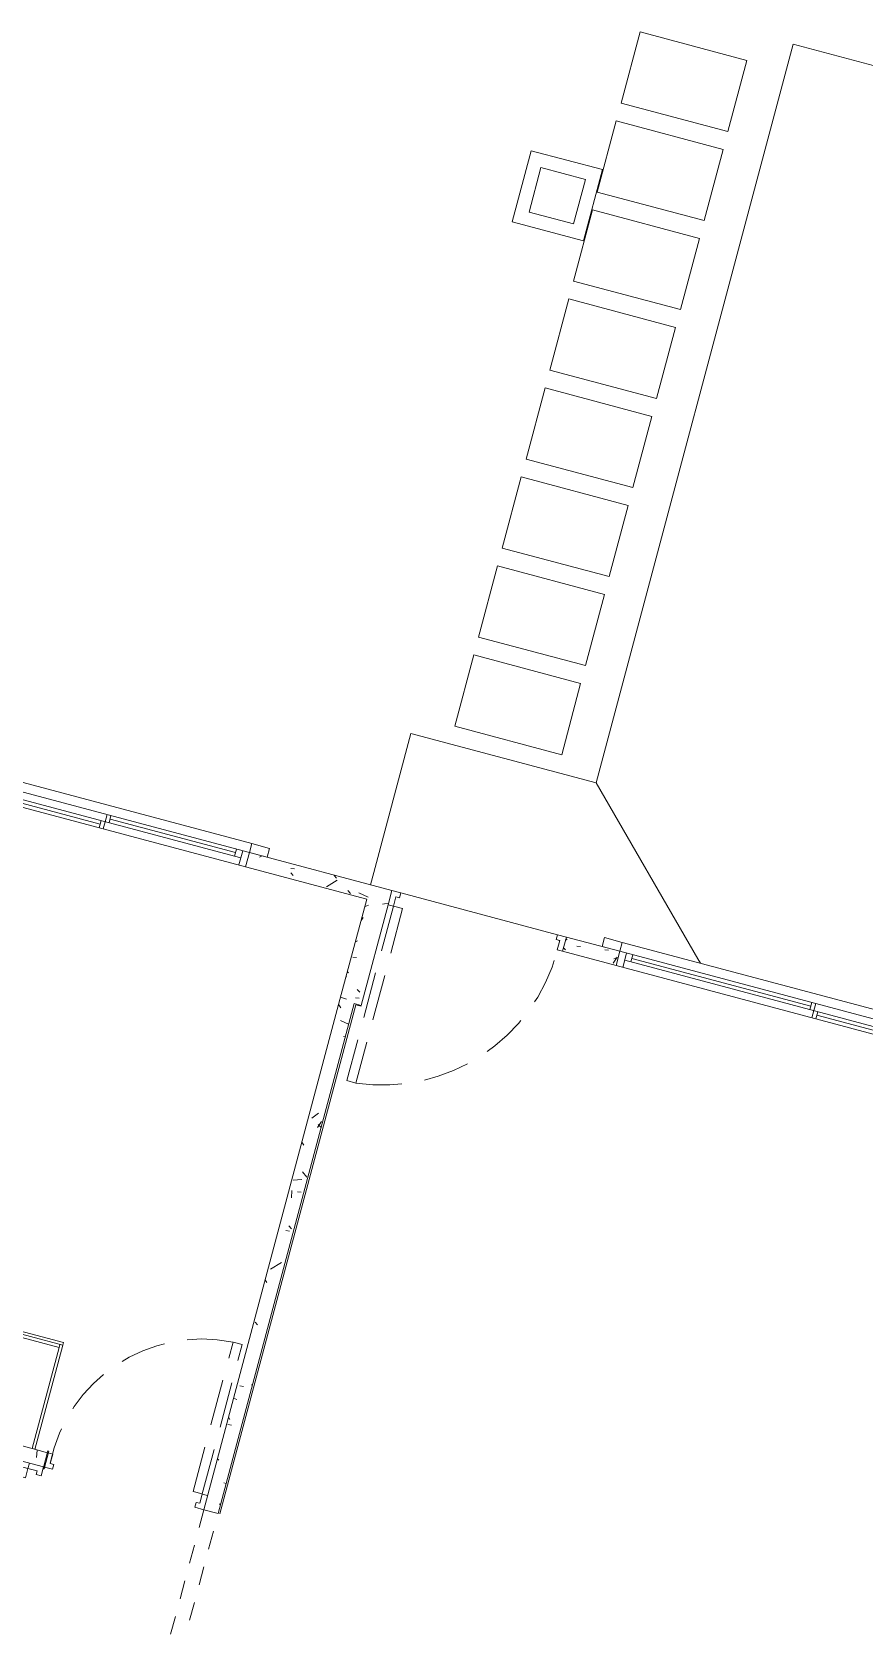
# Model space of a CAD drawing. Header units: metres. Extents: x 689715 to 690980, y 1005284 to 1006835.
# Drawn here: x 690831.39 to 690835.91, y 1005623.93 to 1005632.6 of the extents above; entities that cross this region are included whole.
import ezdxf

# ---------------------------------------------------------------- set-up
doc = ezdxf.new("R2010")
doc.units = ezdxf.units.M
for name, pattern in [('HIDDEN', [0.375, 0.25, -0.125]), ('Overhead', [0.00396875, 0.00238125, -0.0015875]), ('PHANTOM', [2.5, 1.25, -0.25, 0.25, -0.25, 0.25, -0.25])]:
    doc.linetypes.add(name, pattern=pattern)
doc.layers.add('0_HUELLAS CASAS CASTILLA', color=1, linetype='Continuous')
doc.layers.add('0_NUMERO DE LOTE FASE V', color=3, linetype='Continuous')
for name, color, linetype, lineweight in [('Líneas ocultas', 7, 'HIDDEN', 13), ('Medium Lines', 10, 'Continuous', 18), ('Modelos genéricos', 7, 'Continuous', 13), ('Muebles de obra', 8, 'Continuous', 13), ('Muros', 7, 'Continuous', 13), ('Overhead', 7, 'Overhead', 13), ('Patrón de corte', 7, 'Continuous', 13), ('Plan Swing', 7, 'HIDDEN', 13), ('Puertas', 7, 'Continuous', 13), ('Suelos', 7, 'Continuous', 9), ('Ventanas', 7, 'Continuous', 13)]:
    doc.layers.add(name, color=color, linetype=linetype, lineweight=lineweight)
pattern_1 = [(49.99999999999996, (0, -2.328306436538696e-10), (0.4377584771638401, -0.03836033982117172), [0.04599999999999997, -0.5029999999999996]), (354.9999999999999, (0, -2.328306436538696e-10), (-0.0843952140696779, 0.4580987315439033), [0.037, -0.402]), (100.451, (0.03600000008009374, -0.003000000258907676), (0.3526758939897786, 0.4199401312074266), [0.03899999999999999, -0.427]), (46.18399999999996, (0, 0.121999999973923), (0.6506308650644553, -0.1004214988211121), [0.06899999999999998, -0.7539999999999997]), (96.63599999999995, (0.05400000012014061, 0.113999999826774), (0.570191611846052, 0.5938707988951815), [0.058, -0.6409999999999998]), (351.1839999999999, (0, 0.121999999973923), (0.5697220635397624, 0.5936975411065765), [0.05499999999999999, -0.6039999999999999]), (21, (0.06099999987054616, 0.09100000001490116), (0.3642747293136029, -0.245780230253577), [0.04599999999999997, -0.5029999999999996]), (326, (0.06099999987054616, 0.09100000001490116), (0.1482769546615402, 0.4415777901075864), [0.03699999999999999, -0.4019999999999999]), (71.451, (0.09099999989848584, 0.07100000022910535), (0.512048302653334, 0.1963072483374968), [0.03900000000000001, -0.4270000000000002]), (37.49999999999998, (0, -2.328306436538696e-10), (0.007375797972208928, 0.2022933454275577), [0.02, -0.3769999999999999, 0.02, -0.3879999999999999, -0.4039999999999999]), (37.49999999999998, (0, -2.328306436538696e-10), (0.007375797972208928, 0.2022933454275577), [-0.8059999999999998, 0.02, -0.384]), (7.49999999999994, (0, -2.328306436538696e-10), (0.1600503399492728, 0.2399435114399267), [0.02, -0.2129999999999999, 0.02, -0.3679999999999999, -0.154]), (7.49999999999994, (0, -2.328306436538696e-10), (0.1600503399492728, 0.2399435114399267), [-0.6209999999999999, 0.02, -0.134]), (327.5, (-0.136000000173226, -2.328306436538696e-10), (0.325416223879766, -0.01404568388630395), [0.02, -0.132, 0.02, -0.455, -0.6309999999999999]), (327.5, (-0.136000000173226, -2.328306436538696e-10), (0.325416223879766, -0.01404568388630395), [-0.6279999999999999, 0.02, -0.6109999999999999]), (317.4999999999999, (-0.1970000000437722, -2.328306436538696e-10), (0.3554815006055005, 0.06081860510782444), [0.01999999999999999, -0.1779999999999999, 0.01999999999999999, -0.2959999999999999, -0.4479999999999997]), (317.4999999999999, (-0.1970000000437722, -2.328306436538696e-10), (0.3554815006055005, 0.06081860510782444), [-0.5139999999999997, 0.01999999999999999, -0.4279999999999998])]

# ---------------------------------------------------------------- blocks, each defined once
blk = doc.blocks.new('M_Opening-Door - 1_20 x 2_21 m-892349-PLANO CLAVE _8 CASAS EN HILERA_ - Dependent 1')
at = {"layer": 'Medium Lines', "color": 53}
for p, q in [((-0.6081886567164145, 0.04000000000000224), (-0.6081886567164145, -0.03999999999999618)), ((0.591811343283585, -0.03999999999999618), (0.591811343283585, 0.04000000000000224))]:
    blk.add_line(p, q, dxfattribs=at)
at = {"layer": 'Overhead', "color": 253}
for p, q in [((0.591811343283585, 0.04000000000000224), (-0.6081886567164145, 0.04000000000000224)), ((-0.6081886567164145, -0.03999999999999618), (0.591811343283585, -0.03999999999999618))]:
    blk.add_line(p, q, dxfattribs=at)
blk = doc.blocks.new('Window-Sliding - VENTANA DE 2_20 X 1_20-1540986-PLANO CLAVE _8 CASAS EN HILERA_ - Dependent 1')
at = {"layer": 'Ventanas', "color": 253}
for p, q in [((1.100365830454672, 0.04), (-1.099634169545327, 0.04)), ((-1.099634169545327, 0.04), (-1.099634169545327, -0.03999999999902364)), ((-1.099634169545327, 0.04000000000097637), (1.100365830454672, 0.04000000000097637)), ((-1.061534169779908, -0.03999999999902364), (-1.061534169779908, 0.04000000000097637)), ((-1.061534169779908, 0.04000000000097637), (-1.061534169779908, -0.03999999999902365)), ((1.062265830467165, 9.714248738745823e-13), (-1.061534169779908, 9.714248738745823e-13)), ((-1.026609169545286, 0.04000000000097637), (-1.026609169545286, 9.714248738745823e-13)), ((-0.02185916954532734, 0.02000000000096879), (-1.026609169545286, 0.02000000000096879)), ((-0.02185916954532734, 0.04000000000097637), (-0.02185916954532734, 9.714248738745823e-13)), ((0.000365830454672653, 9.714248738745823e-13), (0.000365830454672653, 0.04000000000097637)), ((0.000365830454672653, 9.714248738745823e-13), (0.000365830454672653, -0.03999999999902364)), ((0.02259083045467268, -0.03999999999902364), (0.02259083045467268, 9.714248738745823e-13)), ((1.027340830454717, -0.03999999999902364), (1.027340830454717, 9.714248738745823e-13)), ((1.062265830467165, 0.04000000000097637), (1.062265830467165, -0.03999999999902365)), ((1.100365830454672, -0.03999999999902364), (1.100365830454672, 0.04)), ((-1.099634169545327, -0.03999999999902364), (1.100365830454672, -0.03999999999902364)), ((-1.099634169545327, -0.03999999999902364), (1.100365830454672, -0.03999999999902364)), ((-1.09963416929923, -0.03999999999902364), (1.100365830455644, -0.03999999999902364)), ((0.02259083045467268, -0.0199999999990375), (1.027340830454716, -0.0199999999990375))]:
    blk.add_line(p, q, dxfattribs=at)
blk = doc.blocks.new('Window-Sliding - VENTANA DE 1_60 X 1_20-1540950-PLANO CLAVE _8 CASAS EN HILERA_ - Dependent 1')
at = {"layer": 'Ventanas', "color": 253}
for p, q in [((-0.799634169545327, -0.04), (-0.799634169545327, 0.03999999999902364)), ((-0.799634169545327, 0.03999999999902364), (0.8003658304546724, 0.03999999999902364)), ((-0.7996341695453272, 0.03999999999902364), (0.8003658304546725, 0.03999999999902364)), ((-0.7996341692992297, 0.03999999999902364), (0.800365830455645, 0.03999999999902364)), ((-0.7615341697799087, 0.03999999999902364), (-0.7615341697799087, -0.04000000000097637)), ((-0.7615341697799087, -0.04000000000097637), (-0.7615341697799087, 0.03999999999902365)), ((0.000365830454672653, -9.714248738745823e-13), (0.000365830454672653, 0.03999999999902364)), ((0.02259083045467268, 0.03999999999902364), (0.02259083045467268, -9.714248738745823e-13)), ((0.02259083045467268, 0.0199999999990375), (0.7273408304547152, 0.0199999999990375)), ((0.7273408304547152, 0.03999999999902364), (0.7273408304547152, -9.714248738745823e-13)), ((0.7622658304671647, -0.04000000000097637), (0.7622658304671647, 0.03999999999902365)), ((0.8003658304546724, 0.03999999999902364), (0.8003658304546724, -0.04)), ((0.8003658304546724, -0.04), (-0.799634169545327, -0.04)), ((-0.7996341695453272, -0.04000000000097637), (0.8003658304546725, -0.04000000000097637)), ((0.7622658304671647, -9.714248738745823e-13), (-0.761534169779909, -9.714248738745823e-13)), ((-0.7266091695452884, -0.04000000000097637), (-0.7266091695452884, -9.714248738745823e-13)), ((-0.02185916954532734, -0.02000000000096879), (-0.7266091695452884, -0.02000000000096879)), ((-0.02185916954532734, -0.04000000000097637), (-0.02185916954532734, -9.714248738745823e-13)), ((0.000365830454672653, -9.714248738745823e-13), (0.000365830454672653, -0.04000000000097637))]:
    blk.add_line(p, q, dxfattribs=at)
blk = doc.blocks.new('M_MOLDURA SENCILLA PARA VENTANAS - 2_20x1_20-1429797-PLANO CLAVE _8 CASAS EN HILERA_ - Dependent 1')
at = {"layer": 'Modelos genéricos', "color": 9, "lineweight": 9}
for p, q in [((-0.975000000000008, 0.08999999999999686), (-1.075000000000009, 0.08999999999999686)), ((-1.075000000000009, 0.08999999999999686), (-1.075000000000009, 0.04000000000000823)), ((-0.975000000000008, 0.04000000000000823), (-0.975000000000008, 0.08999999999999686)), ((1.324999999999992, 0.08999999999999686), (1.224999999999992, 0.08999999999999686)), ((1.224999999999992, 0.08999999999999686), (1.224999999999992, 0.04000000000000823)), ((1.324999999999992, 0.04000000000000823), (1.324999999999992, 0.08999999999999686)), ((-1.075000000000009, 0.04000000000000823), (-0.975000000000008, 0.04000000000000823)), ((1.224999999999992, 0.04000000000000823), (1.324999999999992, 0.04000000000000823))]:
    blk.add_line(p, q, dxfattribs=at)
at = {"layer": 'Modelos genéricos', "color": 253}
blk.add_line((-0.9750000000000082, 0.09000000000000001), (1.224999999999992, 0.09000000000000001), dxfattribs=at)
blk = doc.blocks.new('M_MOLDURA SENCILLA PARA VENTANAS - 1_20x1_60-V5-PLANO CLAVE _8 CASAS EN HILERA_ - Dependent 1')
at = {"layer": 'Modelos genéricos', "color": 9, "lineweight": 9}
for p, q in [((-0.675000000000009, 0.08999999999999686), (-0.7750000000000079, 0.08999999999999686)), ((-0.7750000000000079, 0.08999999999999686), (-0.7750000000000079, 0.04000000000000823)), ((-0.675000000000009, 0.04000000000000823), (-0.675000000000009, 0.08999999999999686)), ((1.024999999999992, 0.08999999999999686), (0.9249999999999912, 0.08999999999999686)), ((0.9249999999999912, 0.08999999999999686), (0.9249999999999912, 0.04000000000000823)), ((1.024999999999992, 0.04000000000000823), (1.024999999999992, 0.08999999999999686)), ((-0.7750000000000079, 0.04000000000000823), (-0.675000000000009, 0.04000000000000823)), ((0.9249999999999912, 0.04000000000000823), (1.024999999999992, 0.04000000000000823))]:
    blk.add_line(p, q, dxfattribs=at)
at = {"layer": 'Modelos genéricos', "color": 253}
blk.add_line((-0.675000000000008, 0.09000000000000001), (0.924999999999992, 0.09000000000000001), dxfattribs=at)
blk = doc.blocks.new('M_SINGLE DOOR_PRINCIPAL - _98 x 2_18-1543017-PLANO CLAVE _8 CASAS EN HILERA_ - Dependent 1')
at = {"layer": 'Plan Swing', "color": 253}
for p, q in [((0.4089999999999979, 0.04000000000001053), (0.4089999999999979, 1.02000000000001)), ((0.4600000000000514, 1.02000000000001), (0.4089999999999979, 1.02000000000001)), ((0.4600000000000514, 0.04000000000001053), (0.4600000000000514, 1.02000000000001)), ((0.4600000000000514, 0.04000000000001053), (0.4089999999999979, 0.04000000000001053))]:
    blk.add_line(p, q, dxfattribs=at)
blk.add_arc((0.520000000000048, 0.04480403496726841), 0.9814928273890571, 96.49364626227735, 179.9999999999998, dxfattribs=at)
at = {"layer": 'Puertas', "color": 9, "lineweight": 9}
for p, q in [((-0.460000000000006, 0.04000000000000724), (-0.4900000000000043, 0.04000000000000717)), ((-0.4600000000000058, -0.0122499999999987), (-0.460000000000006, 0.04000000000000724)), ((0.4899999999999966, 0.0400000000000091), (0.4599999999999982, 0.04000000000000896)), ((0.4599999999999982, 0.04000000000000896), (0.4599999999999982, -0.01224999999999695)), ((-0.4900000000000041, -0.03999999999999282), (-0.4400000000000057, -0.03999999999999271)), ((-0.4400000000000058, -0.01224999999999866), (-0.4600000000000058, -0.0122499999999987)), ((-0.4400000000000057, -0.03999999999999271), (-0.4400000000000058, -0.01224999999999866)), ((0.4599999999999982, -0.01224999999999695), (0.4399999999999982, -0.01224999999999702)), ((0.4399999999999982, -0.01224999999999702), (0.4399999999999982, -0.03999999999999092)), ((0.4399999999999982, -0.03999999999999092), (0.4899999999999966, -0.03999999999999099))]:
    blk.add_line(p, q, dxfattribs=at)
at = {"layer": 'Puertas', "color": 253}
for p, q in [((-0.4600000000000056, -0.01224999999998467), (-0.4600000000000056, -0.01099999999998057)), ((-0.4550000000000055, -0.01099999999998056), (-0.4600000000000056, -0.01099999999998057)), ((-0.4550000000000054, -0.01099999999998668), (-0.4600000000000054, -0.0109999999999867)), ((-0.4600000000000056, -0.01224999999998467), (-0.4550000000000055, -0.01224999999998466)), ((-0.4550000000000055, -0.01099999999998056), (-0.4550000000000055, -0.01224999999998466)), ((-0.4550000000000054, -0.01099999999998668), (-0.4550000000000054, -0.0122499999999908))]:
    blk.add_line(p, q, dxfattribs=at)
blk = doc.blocks.new('PV_PUERTA SENCILLA - _70 x 2_18-1542281-PLANO CLAVE _8 CASAS EN HILERA_ - Dependent 1')
at = {"layer": 'Líneas ocultas', "color": 253}
for p, q in [((0.268328635296462, 0.03999999999999443), (0.268328635296462, 0.6799999999999943)), ((0.319328635296462, 0.6799999999999943), (0.268328635296462, 0.6799999999999943)), ((0.319328635296462, 0.03999999999999443), (0.319328635296462, 0.6799999999999943)), ((0.319328635296462, 0.03999999999999443), (0.268328635296462, 0.03999999999999443))]:
    blk.add_line(p, q, dxfattribs=at)
blk.add_arc((0.3193286352964619, 0.03999999999996959), 0.6420288155526807, 94.55612975025167, 184.5561297502512, dxfattribs=at)
at = {"layer": 'Puertas', "color": 253}
for p, q in [((-0.3500000000000029, -0.05000000000000337), (-0.3500000000000031, 0.04999999999999664)), ((-0.3450000000000031, 0.04999999999999665), (-0.3500000000000031, 0.04999999999999664)), ((-0.3450000000000031, 0.04999999999999665), (-0.3450000000000029, -0.05000000000000335)), ((-0.3500000000000029, -0.05000000000000337), (-0.3450000000000029, -0.05000000000000335))]:
    blk.add_line(p, q, dxfattribs=at)
at = {"layer": 'Puertas', "color": 9, "lineweight": 9}
for p, q in [((-0.3200000000000046, 0.03999999999999669), (-0.3450000000000044, 0.03999999999999664)), ((-0.3200000000000046, -0.01225000000000924), (-0.3200000000000046, 0.03999999999999669)), ((0.3500000000000005, 0.039999999999998), (0.3200000000000018, 0.03999999999999788)), ((0.3200000000000018, 0.03999999999999788), (0.3200000000000018, -0.01225000000000803)), ((-0.3450000000000022, -0.04000000000000335), (-0.3000000000000046, -0.04000000000000327)), ((-0.3000000000000047, -0.01225000000000922), (-0.3200000000000046, -0.01225000000000924)), ((-0.3000000000000046, -0.04000000000000327), (-0.3000000000000047, -0.01225000000000922)), ((0.3200000000000018, -0.01225000000000803), (0.3000000000000016, -0.01225000000000808)), ((0.3000000000000016, -0.01225000000000808), (0.3000000000000017, -0.04000000000000205)), ((0.3000000000000017, -0.04000000000000205), (0.35, -0.04000000000000205))]:
    blk.add_line(p, q, dxfattribs=at)
blk = doc.blocks.new('PV_PUERTA SENCILLA - _90 x 2_17-1542279-PLANO CLAVE _8 CASAS EN HILERA_ - Dependent 1')
at = {"layer": 'Líneas ocultas', "color": 253}
for p, q in [((0.3683286352964649, 0.03999999999999443), (0.3683286352964649, 0.8799999999999943)), ((0.4193286352964649, 0.8799999999999943), (0.3683286352964649, 0.8799999999999943)), ((0.4193286352964649, 0.03999999999999443), (0.4193286352964649, 0.8799999999999943)), ((0.4193286352964649, 0.03999999999999443), (0.3683286352964649, 0.03999999999999443))]:
    blk.add_line(p, q, dxfattribs=at)
blk.add_arc((0.4193286352964647, 0.03999999999997304), 0.841546790142994, 93.47440736753113, 183.4744073675307, dxfattribs=at)
at = {"layer": 'Puertas', "color": 253}
for p, q in [((-0.4500000000000027, -0.05000000000000356), (-0.450000000000003, 0.04999999999999645)), ((-0.4450000000000029, 0.04999999999999647), (-0.450000000000003, 0.04999999999999645)), ((-0.4450000000000029, 0.04999999999999647), (-0.4450000000000027, -0.05000000000000354)), ((-0.4500000000000027, -0.05000000000000356), (-0.4450000000000027, -0.05000000000000354))]:
    blk.add_line(p, q, dxfattribs=at)
at = {"layer": 'Puertas', "color": 9, "lineweight": 9}
for p, q in [((-0.4200000000000045, 0.03999999999999649), (-0.4450000000000046, 0.03999999999999646)), ((-0.4200000000000044, -0.01225000000000943), (-0.4200000000000045, 0.03999999999999649)), ((0.4499484307344891, 0.03999999999999823), (0.4200000000000014, 0.03999999999999804)), ((0.4200000000000014, 0.03999999999999804), (0.4200000000000016, -0.01225000000000783)), ((-0.4450000000000042, -0.04000000000000354), (-0.4000000000000044, -0.04000000000000346)), ((-0.4000000000000044, -0.01225000000000941), (-0.4200000000000044, -0.01225000000000943)), ((-0.4000000000000044, -0.04000000000000346), (-0.4000000000000044, -0.01225000000000941)), ((0.4200000000000016, -0.01225000000000783), (0.4000000000000016, -0.0122500000000079)), ((0.4000000000000016, -0.0122500000000079), (0.4000000000000013, -0.04000000000000183)), ((0.4000000000000013, -0.04000000000000183), (0.4499484307344889, -0.04000000000000187))]:
    blk.add_line(p, q, dxfattribs=at)
blk = doc.blocks.new('PV_CLOSET - CLOSET DE 2_05-1883165-PLANO CLAVE _8 CASAS EN HILERA_ - Dependent 1')
at = {"layer": 'Muebles de obra'}
for p, q in [((-1.025, 0.5999999999999999), (1.024999999999998, 0.5999999999999999)), ((-1.025, 0.585), (-1.025, 0.5999999999999999)), ((-1.025000000000001, 0), (-1.025000000000001, 0.585)), ((1.024999999999998, 0.585), (-1.025, 0.585)), ((-1.008999999999965, 0.5849999999999996), (-1.008999999999965, 0.569)), ((-0.01600000000000015, 0.569), (-1.008999999999965, 0.569)), ((-1.008999999999996, 0.5690000000000002), (-1.008999999999996, 2.97788460557058e-15)), ((-0.01600000000000015, 0.569), (-0.01600000000000015, 0.5849999999999996)), ((0.01600000000000015, 0.569), (0.01600000000000015, 0.5849999999999996)), ((1.009000000000036, 0.569), (0.01600000000000015, 0.569)), ((1.009000000000036, 0.5849999999999996), (1.009000000000036, 0.569)), ((1.008999999999999, 2.97788460557058e-15), (1.008999999999999, 0.5690000000000002)), ((1.024999999999998, 0.5999999999999999), (1.024999999999998, 0.585)), ((1.024999999999999, 0.585), (1.024999999999999, 0)), ((-1.008999999999996, 2.97788460557058e-15), (1.008999999999999, 2.97788460557058e-15))]:
    blk.add_line(p, q, dxfattribs=at)
at = {"layer": 'Muebles de obra', "flags": 128}
for points in [[(-0.5725000000000084, 0.6399999999999173), (-0.5724920010666156, 0.6403998933417845), (-0.5724680170630331, 0.6407991469396102), (-0.5724280863585439, 0.6411971220728053), (-0.5723722728337582, 0.6415931820660614), (-0.5723006657784173, 0.6419866933078667), (-0.5722133797485234, 0.6423770262641897), (-0.5721105543831151, 0.642763556485558), (-0.5719923541808284, 0.6431456656060793), (-0.5718589682367854, 0.6435227423326686), (-0.5717106099400334, 0.6438941834230049), (-0.571547516632203, 0.6442593946505781), (-0.5713699492277987, 0.6446177917553318), (-0.5711781917967838, 0.644968801378355), (-0.5709725511101403, 0.6453118619791267), (-0.5707533561491005, 0.6456464247338692), (-0.5705209575788474, 0.6459719544135414), (-0.5702757271875116, 0.6462879302401021), (-0.5700180572914132, 0.6465938467196343), (-0.5697483601074146, 0.6468892144510232), (-0.5694670670934757, 0.6471735609089129), (-0.569174628258418, 0.6474464311996252)], [(-0.5725000000000084, 0.6399999999999173), (-0.5725000000000084, 0.6399680042663567), (-0.5725000000000084, 0.6398720682520224), (-0.5725000000000084, 0.639712345434072), (-0.5725000000000084, 0.6394890913349426), (-0.5725000000000084, 0.6392026631135678), (-0.5725000000000084, 0.6388535189940008), (-0.5725000000000084, 0.6384422175323483), (-0.5725000000000084, 0.6379694167232142), (-0.5725000000000084, 0.6374358729470337), (-0.5725000000000084, 0.6368424397600346), (-0.5725000000000084, 0.6361900665287151), (-0.5725000000000084, 0.635479796911089), (-0.5725000000000084, 0.6347127671870229), (-0.5725000000000084, 0.6338902044404534), (-0.5725000000000084, 0.633013424596305), (-0.5725000000000084, 0.6320838303152883), (-0.5725000000000084, 0.6311029087499559), (-0.5725000000000084, 0.6300722291655537), (-0.5725000000000041, 0.6289934404295546), (-0.5725000000000041, 0.6278682683738038), (-0.5725000000000041, 0.6266985130335707), (-0.5725000000000041, 0.6254860457678614), (-0.5725000000000041, 0.6242328062656568), (-0.5725000000000041, 0.6229407994428163), (-0.5725000000000041, 0.6216120922346425), (-0.5725000000000041, 0.6202488102892296), (-0.5725000000000041, 0.6188531345668683), (-0.5725000000000041, 0.6174272978509856), (-0.5725000000000041, 0.6159735811761687), (-0.5725000000000041, 0.6144943101789849), (-0.5725000000000041, 0.6129918513774694), (-0.5725000000000041, 0.611468608385198), (-0.5725000000000041, 0.6099270180660136), (-0.5725000000000041, 0.6083695466355744), (-0.5725000000000041, 0.6067986857159295), (-0.5725000000000041, 0.6052169483494441), (-0.5725000000000041, 0.6036268649784923), (-0.5725000000000041, 0.602030979397261), (-0.5725000000000041, 0.6004318446822503), (-0.5725000000000041, 0.5999999999999177)], [(-0.5725000000000084, 0.6360040176869781), (-0.5725000000000084, 0.6366721243507885), (-0.5725000000000084, 0.637281563438605), (-0.5725000000000084, 0.6378313599778986), (-0.5725000000000084, 0.6383206344114875), (-0.5725000000000084, 0.6387486040046486), (-0.5725000000000084, 0.6391145840973311), (-0.5725000000000084, 0.6394179891994562), (-0.5725000000000084, 0.6396583339275845), (-0.5725000000000084, 0.6398352337814247), (-0.5725000000000084, 0.6399484057589413), (-0.5725000000000084, 0.6399976688091165)], [(-0.5675622025723311, 0.6486240422723507), (-0.5672132836417408, 0.6488195780687681), (-0.5668568244627744, 0.649001004421683), (-0.5664933952940664, 0.6491680310876372), (-0.5661235775447722, 0.6493203908595897), (-0.5657479628443938, 0.6494578399944131), (-0.5653671520963243, 0.6495801586028103), (-0.5649817545165299, 0.6496871510011011), (-0.5645923866589216, 0.6497786460242728), (-0.5641996714290072, 0.6498544972998025), (-0.563804237087388, 0.6499145834818335), (-0.5634067162446468, 0.6499588084452946), (-0.5630077448493434, 0.6499871014396738), (-0.5626079611705912, 0.6499994172022164), (-0.5622080047769922, 0.6499957360303329), (-0.5618085155134656, 0.6499760638131092), (-0.5614101324776049, 0.6499404320219), (-0.5610134929972912, 0.6498888976599656), (-0.5606192316110745, 0.6498215431712933), (-0.5602279790530716, 0.649738476308699), (-0.5598403612439122, 0.649639829961442), (-0.559456998289407, 0.6495257619426339), (-0.5590785034884943, 0.6493964547367727), (-0.5587054823521235, 0.6492521152077994), (-0.5583385316345303, 0.649092974268176), (-0.5579782383785991, 0.648919286509453), (-0.5576251789766613, 0.6487313297949934), (-0.5572799182484565, 0.6485294048154479), (-0.5569430085374959, 0.6483138346077058), (-0.5566149888274486, 0.6480849640381142), (-0.5562963838798791, 0.6478431592507642), (-0.5559877033947318, 0.6475888070817281), (-0.5556894411949311, 0.6473223144402208), (-0.5554020744363832, 0.6470441076576195), (-0.5551260628445928, 0.64675463180543), (-0.5548618479792281, 0.6464543499832628), (-0.5546098525277098, 0.6461437425779744), (-0.5543704796290043, 0.645823306495159), (-0.5541441122286935, 0.6454935543641891), (-0.5539311124663152, 0.6451550137181327), (-0.5537318210960634, 0.6448082261498028), (-0.5535465569416079, 0.6444537464453368), (-0.5533756163860862, 0.6440921416966389), (-0.5532192728979151, 0.6437239903941693), (-0.5530777765933174, 0.6433498815014764), (-0.5529513538362066, 0.6429704135129852), (-0.5528402068760241, 0.6425861934965307), (-0.5527445135241914, 0.642197836122169), (-0.5526644268696631, 0.6418059626788599), (-0.5526000750339988, 0.6414112000805169), (-0.5525515609664118, 0.6410141798630833), (-0.5525189622790558, 0.6406155371742172), (-0.5525023311228769, 0.6402159097571789), (-0.5525000000000043, 0.6399999999999173)], [(-0.5525000000000043, 0.6399999999999173), (-0.5525000000000043, 0.6399680042663567), (-0.5525000000000043, 0.6398720682520224), (-0.5525000000000043, 0.639712345434072), (-0.5525000000000043, 0.6394890913349448), (-0.5525000000000043, 0.6392026631135678), (-0.5525000000000043, 0.6388535189940008), (-0.5525000000000043, 0.6384422175323483), (-0.5525000000000043, 0.6379694167232142)], [(-0.5525000000000043, 0.5999999999999177), (-0.5525000000000043, 0.6015995733673842), (-0.5525000000000043, 0.6031965877586849), (-0.5525000000000043, 0.6047884882914765), (-0.5525000000000043, 0.6063727282644874), (-0.5525000000000043, 0.6079467732317217), (-0.5525000000000043, 0.6095081050570029), (-0.5525000000000043, 0.6110542259424827), (-0.5525000000000043, 0.6125826624245637), (-0.5525000000000043, 0.6140909693309229), (-0.5525000000000043, 0.6155767336922657), (-0.5525000000000043, 0.6170375786025587), (-0.5525000000000043, 0.618471167021578), (-0.5525000000000043, 0.6198752055136684), (-0.5525000000000043, 0.6212474479167551), (-0.5525000000000043, 0.6225856989357211), (-0.5525000000000043, 0.6238878176544139), (-0.5525000000000043, 0.625151720960659), (-0.5525000000000043, 0.6263753868787769), (-0.5525000000000043, 0.6275568578043413), (-0.5525000000000043, 0.6286942436359), (-0.5525000000000043, 0.6297857247987534), (-0.5525000000000043, 0.6308295551558771), (-0.5525000000000043, 0.6318240648013749), (-0.5525000000000043, 0.6327676627319586), (-0.5525000000000043, 0.6336588393922353), (-0.5525000000000043, 0.6344961690896535), (-0.5525000000000043, 0.6352783122753164), (-0.5525000000000043, 0.6360040176869781), (-0.5525000000000043, 0.6366721243507885), (-0.5525000000000043, 0.6372815634386072), (-0.5525000000000043, 0.6378313599779009), (-0.5525000000000043, 0.6383206344114875), (-0.5525000000000043, 0.6387486040046486), (-0.5525000000000043, 0.6391145840973311), (-0.5525000000000043, 0.6394179891994562), (-0.5525000000000043, 0.6396583339275866), (-0.5525000000000043, 0.6398352337814247), (-0.5525000000000043, 0.6399484057589413), (-0.5525000000000043, 0.6399976688091187)], [(-0.4725000000000139, 0.639999999999913), (-0.4724920010666254, 0.6403998933417802), (-0.4724680170630428, 0.6407991469396058), (-0.4724280863585536, 0.6411971220728032), (-0.472372272833768, 0.6415931820660571), (-0.4723006657784271, 0.6419866933078645), (-0.4722133797485374, 0.6423770262641854), (-0.4721105543831249, 0.6427635564855537), (-0.4719923541808381, 0.643145665606075), (-0.4718589682367908, 0.6435227423326643), (-0.4717106099400432, 0.6438941834230005), (-0.4715475166322128, 0.6442593946505738), (-0.4713699492278084, 0.6446177917553275), (-0.4711781917967935, 0.6449688013783507), (-0.4709725511101457, 0.6453118619791224), (-0.4707533561491146, 0.6456464247338649), (-0.4705209575788571, 0.645971954413537), (-0.4702757271875257, 0.6462879302400978), (-0.470018057291423, 0.6465938467196299), (-0.4697483601074243, 0.6468892144510189), (-0.4694670670934898, 0.6471735609089085), (-0.4691746282584278, 0.6474464311996209), (-0.4688715114419999, 0.647707388788905), (-0.4685582015664526, 0.6479560162002768), (-0.4682351998607375, 0.6481919156829238), (-0.4679030230586968, 0.6484147098479945), (-0.4675622025723409, 0.6486240422723464), (-0.4672132836417549, 0.6488195780687638), (-0.4668568244627842, 0.6490010044216786), (-0.4664933952940762, 0.6491680310876329), (-0.4661235775447818, 0.6493203908595854), (-0.4657479628444035, 0.6494578399944088), (-0.4653671520963341, 0.6495801586028059), (-0.4649817545165396, 0.6496871510010968), (-0.4645923866589314, 0.6497786460242685), (-0.4641996714290169, 0.6498544972997982), (-0.4638042370873934, 0.6499145834818292), (-0.4634067162446608, 0.6499588084452903), (-0.463007744849353, 0.6499871014396694), (-0.4626079611705965, 0.6499994172022121), (-0.4622080047770019, 0.6499957360303286), (-0.4618085155134709, 0.6499760638131049), (-0.4614101324776189, 0.6499404320218957), (-0.461013492997301, 0.6498888976599613), (-0.4606192316110886, 0.6498215431712889), (-0.4602279790530813, 0.6497384763086967), (-0.4598403612439262, 0.6496398299614377), (-0.4594569982894167, 0.6495257619426296), (-0.4590785034885084, 0.6493964547367683), (-0.4587054823521332, 0.6492521152077971), (-0.4583385316345444, 0.6490929742681717), (-0.4579782383786044, 0.6489192865094486), (-0.457625178976671, 0.648731329794989)], [(-0.4725000000000139, 0.639999999999913), (-0.4725000000000139, 0.6399680042663524), (-0.4725000000000139, 0.639872068252018), (-0.4725000000000139, 0.6397123454340676), (-0.4725000000000139, 0.6394890913349405), (-0.4725000000000139, 0.6392026631135634), (-0.4725000000000139, 0.6388535189939964), (-0.4725000000000139, 0.638442217532344), (-0.4725000000000139, 0.6379694167232121), (-0.4725000000000139, 0.6374358729470294), (-0.4725000000000139, 0.6368424397600303), (-0.4725000000000139, 0.6361900665287108), (-0.4725000000000139, 0.6354797969110847), (-0.4725000000000139, 0.6347127671870185), (-0.4725000000000139, 0.6338902044404512), (-0.4725000000000139, 0.6330134245963007), (-0.4725000000000139, 0.632083830315286), (-0.4725000000000139, 0.6311029087499516), (-0.4725000000000139, 0.6300722291655515), (-0.4725000000000139, 0.6289934404295503), (-0.4725000000000139, 0.6278682683737995), (-0.4725000000000139, 0.6266985130335664), (-0.4725000000000139, 0.625486045767857), (-0.4725000000000139, 0.6242328062656525), (-0.4725000000000139, 0.622940799442812), (-0.4725000000000139, 0.6216120922346404), (-0.4725000000000139, 0.6202488102892253), (-0.4725000000000139, 0.618853134566864), (-0.4725000000000139, 0.6174272978509813), (-0.4725000000000139, 0.6159735811761644), (-0.4725000000000139, 0.6144943101789806), (-0.4725000000000139, 0.612991851377465), (-0.4725000000000139, 0.6114686083851937), (-0.4725000000000139, 0.6099270180660092), (-0.4725000000000139, 0.6083695466355701), (-0.4725000000000139, 0.6067986857159252), (-0.4725000000000139, 0.6052169483494397), (-0.4725000000000139, 0.6036268649784879), (-0.4725000000000139, 0.6020309793972567), (-0.4725000000000139, 0.600431844682246), (-0.4725000000000139, 0.5999999999999134)], [(-0.4725000000000139, 0.6383206344114831), (-0.4725000000000139, 0.6387486040046443), (-0.4725000000000139, 0.6391145840973268), (-0.4725000000000139, 0.6394179891994519), (-0.4725000000000139, 0.6396583339275823), (-0.4725000000000139, 0.6398352337814204), (-0.4725000000000139, 0.6399484057589392), (-0.4725000000000139, 0.6399976688091144)], [(-0.4559877033947372, 0.6475888070817237), (-0.4556894411949409, 0.6473223144402165), (-0.4554020744363929, 0.6470441076576152), (-0.4551260628446026, 0.6467546318054257), (-0.4548618479792335, 0.6464543499832585), (-0.4546098525277196, 0.64614374257797), (-0.454370479629014, 0.6458233064951546), (-0.4541441122286989, 0.6454935543641848), (-0.453931112466325, 0.6451550137181283), (-0.4537318210960731, 0.6448082261497985), (-0.4535465569416177, 0.6444537464453347), (-0.4533756163860959, 0.6440921416966345), (-0.4532192728979205, 0.643723990394165), (-0.4530777765933271, 0.6433498815014742), (-0.4529513538362163, 0.6429704135129809), (-0.4528402068760338, 0.6425861934965263), (-0.4527445135242055, 0.6421978361221646), (-0.4526644268696772, 0.6418059626788556), (-0.4526000750340085, 0.6414112000805126), (-0.4525515609664215, 0.641014179863079), (-0.4525189622790612, 0.6406155371742128), (-0.4525023311228867, 0.6402159097571746), (-0.4525000000000141, 0.639999999999913)], [(-0.4525000000000141, 0.639999999999913), (-0.4525000000000141, 0.6399680042663524), (-0.4525000000000141, 0.639872068252018), (-0.4525000000000141, 0.6397123454340676), (-0.4525000000000141, 0.6394890913349405), (-0.4525000000000141, 0.6392026631135634), (-0.4525000000000141, 0.6388535189939964), (-0.4525000000000141, 0.638442217532344), (-0.4525000000000141, 0.6379694167232121), (-0.4525000000000141, 0.6374358729470294), (-0.4525000000000141, 0.6368424397600303), (-0.4525000000000141, 0.6361900665287108)], [(-0.4525000000000141, 0.5999999999999134), (-0.4525000000000141, 0.6015995733673799), (-0.4525000000000141, 0.6031965877586806), (-0.4525000000000141, 0.6047884882914721), (-0.4525000000000141, 0.6063727282644831), (-0.4525000000000141, 0.6079467732317174), (-0.4525000000000141, 0.6095081050569986), (-0.4525000000000141, 0.6110542259424784), (-0.4525000000000141, 0.6125826624245594), (-0.4525000000000141, 0.6140909693309186), (-0.4525000000000141, 0.6155767336922614), (-0.4525000000000141, 0.6170375786025544), (-0.4525000000000141, 0.6184711670215737), (-0.4525000000000141, 0.619875205513664), (-0.4525000000000141, 0.6212474479167508), (-0.4525000000000141, 0.6225856989357168), (-0.4525000000000141, 0.6238878176544096), (-0.4525000000000141, 0.6251517209606546), (-0.4525000000000141, 0.6263753868787726), (-0.4525000000000141, 0.627556857804337), (-0.4525000000000141, 0.6286942436358957), (-0.4525000000000141, 0.6297857247987491), (-0.4525000000000141, 0.6308295551558728), (-0.4525000000000141, 0.6318240648013705), (-0.4525000000000141, 0.6327676627319543), (-0.4525000000000141, 0.633658839392231), (-0.4525000000000141, 0.6344961690896491), (-0.4525000000000141, 0.6352783122753121), (-0.4525000000000141, 0.636004017686976), (-0.4525000000000141, 0.6366721243507841), (-0.4525000000000141, 0.6372815634386029), (-0.4525000000000141, 0.6378313599778965), (-0.4525000000000141, 0.6383206344114831), (-0.4525000000000141, 0.6387486040046443), (-0.4525000000000141, 0.6391145840973268), (-0.4525000000000141, 0.6394179891994519), (-0.4525000000000141, 0.6396583339275823), (-0.4525000000000141, 0.6398352337814204), (-0.4525000000000141, 0.6399484057589392), (-0.4525000000000141, 0.6399976688091144)], [(0.4524999999999794, 0.6399999999999195), (0.452507998933368, 0.6403998933417845), (0.4525319829369548, 0.6407991469396102), (0.452571913641444, 0.6411971220728075), (0.4526277271662253, 0.6415931820660614), (0.4526993342215706, 0.6419866933078688), (0.4527866202514645, 0.6423770262641897), (0.4528894456168728, 0.6427635564855602), (0.4530076458191552, 0.6431456656060816), (0.4531410317632025, 0.6435227423326686), (0.4532893900599544, 0.6438941834230049), (0.4534524833677849, 0.6442593946505802), (0.4536300507721892, 0.644617791755334), (0.4538218082032041, 0.6449688013783571), (0.4540274488898476, 0.6453118619791267), (0.4542466438508874, 0.6456464247338692), (0.4544790424211405, 0.6459719544135414), (0.454724272812472, 0.6462879302401042), (0.4549819427085747, 0.6465938467196343), (0.4552516398925733, 0.6468892144510254), (0.4555329329065121, 0.6471735609089151), (0.4558253717415699, 0.6474464311996273), (0.4561284885579978, 0.6477073887889072), (0.4564417984335494, 0.6479560162002832), (0.4567648001392557, 0.6481919156829302), (0.4570969769413008, 0.6484147098479968), (0.4574377974276524, 0.6486240422723528), (0.4577867163582471, 0.6488195780687681), (0.4581431755372178, 0.6490010044216851), (0.4585066047059171, 0.6491680310876372), (0.4588764224552158, 0.6493203908595918), (0.4592520371555942, 0.6494578399944152), (0.4596328479036593, 0.6495801586028125), (0.460018245483458, 0.6496871510011033), (0.4604076133410662, 0.6497786460242728), (0.4608003285709764, 0.6498544972998046), (0.4611957629125999, 0.6499145834818356), (0.4615932837553411, 0.6499588084452967), (0.4619922551506446, 0.649987101439676), (0.4623920388293967, 0.6499994172022187), (0.4627919952229957, 0.649995736030335), (0.4631914844865224, 0.6499760638131115), (0.4635898675223831, 0.6499404320219), (0.4639865070026923, 0.6498888976599656), (0.4643807683889134, 0.6498215431712954), (0.4647720209469119, 0.6497384763087011), (0.4651596387560714, 0.649639829961442), (0.4655430017105809, 0.649525761942636), (0.4659214965114936, 0.6493964547367727), (0.4662945176478644, 0.6492521152078015), (0.4666614683654533, 0.6490929742681738), (0.4670217616213889, 0.648919286509453), (0.4673748210233222, 0.6487313297949934)], [(0.4524999999999794, 0.6399999999999195), (0.4524999999999794, 0.6399680042663589), (0.4524999999999794, 0.6398720682520245), (0.4524999999999794, 0.6397123454340742), (0.4524999999999794, 0.6394890913349448), (0.4524999999999794, 0.63920266311357), (0.4524999999999794, 0.6388535189940008), (0.4524999999999794, 0.6384422175323505), (0.4524999999999794, 0.6379694167232164), (0.4524999999999794, 0.637435872947036), (0.4524999999999794, 0.6368424397600346), (0.4524999999999794, 0.6361900665287173), (0.4524999999999794, 0.6354797969110912), (0.4524999999999794, 0.6347127671870251), (0.4524999999999794, 0.6338902044404555), (0.4524999999999794, 0.633013424596305), (0.4524999999999794, 0.6320838303152904), (0.4524999999999794, 0.6311029087499559), (0.4524999999999794, 0.6300722291655537), (0.4524999999999794, 0.6289934404295546), (0.4524999999999794, 0.6278682683738059), (0.4524999999999794, 0.6266985130335707), (0.4524999999999794, 0.6254860457678614), (0.4524999999999794, 0.624232806265659), (0.4524999999999794, 0.6229407994428163), (0.4524999999999794, 0.6216120922346448), (0.4524999999999794, 0.6202488102892296), (0.4524999999999794, 0.6188531345668683), (0.4524999999999794, 0.6174272978509878), (0.4524999999999794, 0.6159735811761708), (0.4524999999999794, 0.6144943101789871), (0.4524999999999794, 0.6129918513774715), (0.4524999999999794, 0.611468608385198), (0.4524999999999794, 0.6099270180660136), (0.4524999999999794, 0.6083695466355766), (0.4524999999999794, 0.6067986857159274), (0.4524999999999794, 0.6052169483494462), (0.4524999999999794, 0.6036268649784923), (0.4524999999999794, 0.6020309793972632), (0.4524999999999794, 0.6004318446822503), (0.4524999999999794, 0.5999999999999199)], [(0.4524999999999794, 0.6383206344114875), (0.4524999999999794, 0.6387486040046507), (0.4524999999999794, 0.6391145840973311), (0.4524999999999794, 0.6394179891994584), (0.4524999999999794, 0.6396583339275866), (0.4524999999999794, 0.6398352337814247), (0.4524999999999794, 0.6399484057589413), (0.4524999999999794, 0.6399976688091165)], [(0.4690122966052561, 0.6475888070817281), (0.4693105588050524, 0.6473223144402208), (0.4695979255636047, 0.6470441076576195), (0.4698739371553908, 0.64675463180543), (0.4701381520207598, 0.6464543499832628), (0.4703901474722781, 0.6461437425779766), (0.4706295203709793, 0.645823306495159), (0.4708558877712944, 0.6454935543641912), (0.4710688875336727, 0.6451550137181348), (0.4712681789039245, 0.6448082261498049), (0.4714534430583756, 0.6444537464453368), (0.4716243836139017, 0.6440921416966389), (0.4717807271020728, 0.6437239903941693), (0.4719222234066705, 0.6433498815014785), (0.472048646163777, 0.6429704135129873), (0.4721597931239638, 0.6425861934965307), (0.4722554864757965, 0.642197836122169), (0.4723355731303248, 0.641805962678862), (0.4723999249659848, 0.6414112000805191), (0.4724484390335761, 0.6410141798630854), (0.4724810377209321, 0.6406155371742194), (0.472497668877111, 0.640215909757181), (0.4724999999999792, 0.6399999999999195)], [(0.4724999999999792, 0.6399999999999195), (0.4724999999999792, 0.6399680042663567), (0.4724999999999792, 0.6398720682520245), (0.4724999999999792, 0.6397123454340742), (0.4724999999999792, 0.6394890913349448), (0.4724999999999792, 0.63920266311357), (0.4724999999999792, 0.6388535189940008), (0.4724999999999792, 0.6384422175323483), (0.4724999999999792, 0.6379694167232164), (0.4724999999999792, 0.637435872947036), (0.4724999999999792, 0.6368424397600324), (0.4724999999999792, 0.6361900665287173)], [(0.4724999999999835, 0.5999999999999199), (0.4724999999999835, 0.6015995733673842), (0.4724999999999835, 0.6031965877586871), (0.4724999999999835, 0.6047884882914765), (0.4724999999999835, 0.6063727282644896), (0.4724999999999835, 0.6079467732317217), (0.4724999999999835, 0.6095081050570051), (0.4724999999999835, 0.6110542259424827), (0.4724999999999835, 0.6125826624245637), (0.4724999999999835, 0.6140909693309229), (0.4724999999999835, 0.6155767336922657), (0.4724999999999835, 0.6170375786025587), (0.4724999999999792, 0.6184711670215801), (0.4724999999999792, 0.6198752055136684), (0.4724999999999792, 0.6212474479167551), (0.4724999999999792, 0.6225856989357189), (0.4724999999999792, 0.6238878176544139), (0.4724999999999792, 0.625151720960659), (0.4724999999999792, 0.6263753868787791), (0.4724999999999792, 0.6275568578043413), (0.4724999999999792, 0.6286942436359), (0.4724999999999792, 0.6297857247987534), (0.4724999999999792, 0.6308295551558794), (0.4724999999999792, 0.6318240648013727), (0.4724999999999792, 0.6327676627319586), (0.4724999999999792, 0.6336588393922353), (0.4724999999999792, 0.6344961690896535), (0.4724999999999792, 0.6352783122753185), (0.4724999999999792, 0.6360040176869803), (0.4724999999999792, 0.6366721243507907), (0.4724999999999792, 0.6372815634386072), (0.4724999999999792, 0.6378313599779009), (0.4724999999999792, 0.6383206344114875), (0.4724999999999792, 0.6387486040046507), (0.4724999999999792, 0.6391145840973332), (0.4724999999999792, 0.6394179891994584), (0.4724999999999792, 0.6396583339275866), (0.4724999999999792, 0.6398352337814247), (0.4724999999999792, 0.6399484057589413), (0.4724999999999792, 0.6399976688091165)], [(0.5525, 0.6399999999999152), (0.5525079989333885, 0.6403998933417802), (0.552531982936971, 0.6407991469396058), (0.5525719136414603, 0.6411971220728032), (0.5526277271662415, 0.6415931820660571), (0.5526993342215826, 0.6419866933078645), (0.5527866202514764, 0.6423770262641854), (0.552889445616889, 0.6427635564855558), (0.5530076458191758, 0.6431456656060772), (0.5531410317632187, 0.6435227423326643), (0.5532893900599707, 0.6438941834230005), (0.5534524833677967, 0.6442593946505759), (0.5536300507722055, 0.6446177917553296), (0.5538218082032204, 0.6449688013783528), (0.5540274488898639, 0.6453118619791224), (0.5542466438508993, 0.6456464247338649), (0.5544790424211568, 0.645971954413537), (0.5547242728124882, 0.6462879302400999), (0.5549819427085909, 0.6465938467196299), (0.5552516398925896, 0.6468892144510211), (0.5555329329065241, 0.6471735609089108), (0.5558253717415818, 0.647446431199623)], [(0.5525, 0.6399999999999152), (0.5525, 0.6399680042663546), (0.5525, 0.6398720682520201), (0.5525, 0.6397123454340699), (0.5525, 0.6394890913349405), (0.5525, 0.6392026631135657), (0.5525, 0.6388535189939964), (0.5525, 0.6384422175323462), (0.5525, 0.6379694167232121), (0.5525, 0.6374358729470316), (0.5525, 0.6368424397600303), (0.5525, 0.636190066528713), (0.5525, 0.6354797969110869), (0.5525, 0.6347127671870207), (0.5525, 0.6338902044404512), (0.5525, 0.6330134245963007), (0.5525, 0.632083830315286), (0.5525, 0.6311029087499516), (0.5525, 0.6300722291655515), (0.5525, 0.6289934404295503), (0.5525, 0.6278682683738016), (0.5525, 0.6266985130335664), (0.5525, 0.625486045767857), (0.5525, 0.6242328062656547), (0.5525, 0.622940799442812), (0.5525, 0.6216120922346404), (0.5525, 0.6202488102892253), (0.5525, 0.618853134566864), (0.5525, 0.6174272978509835), (0.5525, 0.6159735811761665), (0.5525, 0.6144943101789828), (0.5525, 0.6129918513774671), (0.5525, 0.6114686083851937), (0.5525, 0.6099270180660092), (0.5525, 0.6083695466355723), (0.5525, 0.6067986857159231), (0.5525, 0.6052169483494418), (0.5525, 0.6036268649784879), (0.5525, 0.6020309793972589), (0.5525, 0.600431844682246), (0.5525, 0.5999999999999156)], [(0.5525, 0.636004017686976), (0.5525, 0.6366721243507841), (0.5525, 0.6372815634386029), (0.5525, 0.6378313599778965), (0.5525, 0.6383206344114831), (0.5525, 0.6387486040046464), (0.5525, 0.6391145840973268), (0.5525, 0.639417989199454), (0.5525, 0.6396583339275823), (0.5525, 0.6398352337814204), (0.5525, 0.639948405758937), (0.5525, 0.6399976688091121)], [(0.5574377974276731, 0.6486240422723485), (0.557786716358259, 0.6488195780687638), (0.5581431755372297, 0.6490010044216807), (0.5585066047059377, 0.6491680310876329), (0.5588764224552321, 0.6493203908595875), (0.5592520371556103, 0.6494578399944109), (0.5596328479036798, 0.6495801586028082), (0.5600182454834743, 0.649687151001099), (0.5604076133410825, 0.6497786460242685), (0.5608003285709969, 0.6498544972998003), (0.5611957629126205, 0.6499145834818313), (0.561593283755353, 0.6499588084452924), (0.5619922551506609, 0.6499871014396716), (0.5623920388294174, 0.6499994172022143), (0.5627919952230119, 0.6499957360303307), (0.563191484486543, 0.6499760638131071), (0.563589867522395, 0.6499404320218957), (0.5639865070027129, 0.6498888976599635), (0.5643807683889254, 0.649821543171291), (0.5647720209469282, 0.6497384763086967), (0.5651596387560877, 0.6496398299614377), (0.5655430017105971, 0.6495257619426317), (0.5659214965115055, 0.6493964547367683), (0.5662945176478806, 0.6492521152077971), (0.5666614683654695, 0.6490929742681717), (0.5670217616214095, 0.6489192865094486), (0.5673748210233428, 0.648731329794989), (0.5677200817515478, 0.6485294048154435), (0.5680569914625039, 0.6483138346077014), (0.5683850111725512, 0.6480849640381121), (0.568703616120125, 0.6478431592507577), (0.5690122966052767, 0.6475888070817237), (0.569310558805073, 0.6473223144402165), (0.5695979255636167, 0.6470441076576152), (0.5698739371554113, 0.6467546318054257), (0.5701381520207804, 0.6464543499832585), (0.5703901474722943, 0.6461437425779722), (0.5706295203709999, 0.6458233064951546), (0.5708558877713106, 0.6454935543641869), (0.5710688875336846, 0.6451550137181304), (0.5712681789039408, 0.6448082261498006), (0.5714534430583919, 0.6444537464453325), (0.571624383613918, 0.6440921416966345), (0.5717807271020934, 0.643723990394165), (0.5719222234066824, 0.6433498815014742), (0.5720486461637976, 0.642970413512983), (0.5721597931239758, 0.6425861934965263), (0.5722554864758084, 0.6421978361221646), (0.5723355731303367, 0.6418059626788577), (0.5723999249660053, 0.6414112000805148), (0.5724484390335924, 0.6410141798630811), (0.5724810377209483, 0.640615537174215), (0.5724976688771272, 0.6402159097571767), (0.5724999999999998, 0.6399999999999152)], [(0.5724999999999998, 0.6399999999999152), (0.5724999999999998, 0.6399680042663546), (0.5724999999999998, 0.6398720682520201), (0.5724999999999998, 0.6397123454340699), (0.5724999999999998, 0.6394890913349405), (0.5724999999999998, 0.6392026631135657), (0.5724999999999998, 0.6388535189939964), (0.5724999999999998, 0.6384422175323462), (0.5724999999999998, 0.6379694167232121)], [(0.5724999999999998, 0.5999999999999156), (0.5724999999999998, 0.6015995733673799), (0.5724999999999998, 0.6031965877586828), (0.5724999999999998, 0.6047884882914721), (0.5724999999999998, 0.6063727282644853), (0.5724999999999998, 0.6079467732317196), (0.5724999999999998, 0.6095081050570008), (0.5724999999999998, 0.6110542259424806), (0.5724999999999998, 0.6125826624245615), (0.5724999999999998, 0.6140909693309207), (0.5724999999999998, 0.6155767336922614), (0.5724999999999998, 0.6170375786025544), (0.5724999999999998, 0.6184711670215758), (0.5724999999999998, 0.619875205513664), (0.5724999999999998, 0.6212474479167508), (0.5724999999999998, 0.6225856989357168), (0.5724999999999998, 0.6238878176544117), (0.5724999999999998, 0.6251517209606546), (0.5724999999999998, 0.6263753868787748), (0.5724999999999998, 0.627556857804337), (0.5724999999999998, 0.6286942436358957), (0.5724999999999998, 0.6297857247987513), (0.5724999999999998, 0.630829555155875), (0.5724999999999998, 0.6318240648013705), (0.5724999999999998, 0.6327676627319543), (0.5724999999999998, 0.6336588393922331), (0.5724999999999998, 0.6344961690896491), (0.5724999999999998, 0.6352783122753142), (0.5724999999999998, 0.636004017686976), (0.5724999999999998, 0.6366721243507864), (0.5724999999999998, 0.637281563438605), (0.5724999999999998, 0.6378313599778965), (0.5724999999999998, 0.6383206344114852), (0.5724999999999998, 0.6387486040046464), (0.5724999999999998, 0.6391145840973289), (0.5724999999999998, 0.639417989199454), (0.5724999999999998, 0.6396583339275823), (0.5724999999999998, 0.6398352337814204), (0.5724999999999998, 0.639948405758937), (0.5724999999999998, 0.6399976688091121)]]:
    blk.add_lwpolyline(points, dxfattribs=at)
blk = doc.blocks.new('MOLDURA COLUMNA - 0_40x_40-1533038-PLANO CLAVE _8 CASAS EN HILERA_ - Dependent 1')
at = {"layer": 'Modelos genéricos', "color": 253}
for p, q in [((0.2000000000000064, 0.1999999999999915), (-0.1999999999999938, 0.1999999999999915)), ((-0.1999999999999937, 0.1999999999999915), (-0.1999999999999937, -0.2000000000000085)), ((0.2000000000000064, -0.2000000000000085), (0.2000000000000064, 0.1999999999999915)), ((-0.1249999999999938, -0.1250000000000084), (-0.1249999999999937, 0.1249999999999915)), ((-0.1249999999999937, 0.1249999999999915), (0.1250000000000063, 0.1249999999999915)), ((0.1250000000000063, 0.1249999999999915), (0.1250000000000063, -0.1250000000000084)), ((0.1250000000000063, -0.1250000000000084), (-0.1249999999999938, -0.1250000000000084)), ((-0.1999999999999937, -0.2000000000000085), (0.2000000000000065, -0.2000000000000085))]:
    blk.add_line(p, q, dxfattribs=at)
blk = doc.blocks.new('012-AR_CASTILLA_MODELO B_rvt-1-PLANO CLAVE _8 CASAS EN HILERA_ - Dependent 1')
at = {"layer": 'Patrón de corte'}
h = blk.add_hatch(dxfattribs=at)
h.set_pattern_fill('HORMIGÓN', color=254, scale=0.9999999999999999, style=0, pattern_type=2)
h.set_pattern_definition(pattern_1)
h.paths.add_polyline_path([(11.64183760143351, 80.16254749684595), (11.72183760162443, 80.16254749638028), (11.72183760168264, 83.02771324058995), (11.64183760154992, 83.02771324035712), (11.64183760166634, 82.04388341144659)], flags=0)
h.paths.add_polyline_path([(11.72183760144981, 84.22771324007772), (11.72183760127518, 87.69771324051544), (11.64183760154992, 87.69771324051544), (11.64183760154992, 84.22771324007772)], flags=0)
h = blk.add_hatch(dxfattribs=at)
h.set_pattern_fill('HORMIGÓN', color=254, scale=0.9999999999999999, style=0, pattern_type=2)
h.set_pattern_definition(pattern_1)
h.paths.add_polyline_path([(12.72427928855177, 82.94771324051544), (14.74183760164306, 82.94771324028261), (14.74183760158485, 83.02771324058995), (12.62178603227949, 83.02771324035712), (12.62178603222128, 82.94771324028261), (12.72378603217658, 82.9477132409811)], flags=0)
h = blk.add_hatch(dxfattribs=at)
h.set_pattern_fill('HORMIGÓN', color=254, scale=0.9999999999999999, style=0, pattern_type=2)
h.set_pattern_definition(pattern_1)
h.paths.add_polyline_path([(11.72183760162443, 79.59754749643616), (11.72183760162443, 80.16254749638028), (11.60183760151267, 80.16254749684595), (11.60183760157088, 79.59754749643616)], flags=0)
h = blk.add_hatch(dxfattribs=at)
h.set_pattern_fill('HORMIGÓN', color=254, scale=0.9999999999999999, style=0, pattern_type=2)
h.set_pattern_definition(pattern_1)
h.paths.add_polyline_path([(14.30183760158252, 79.51754749682732), (14.30183760169894, 79.59754749643616), (14.00183760165237, 79.59754749643616), (14.00183760159416, 79.51754749636166)], flags=0)
h.paths.add_polyline_path([(11.60178603231907, 79.51754749636166), (12.40183760155924, 79.51754749636166), (12.40183760150103, 79.59754749690183), (11.60178603220265, 79.59754749643616)], flags=0)
h.paths.add_polyline_path([(10.6217860323377, 79.51754749659449), (10.62178603222128, 79.59754749643616), (10.32178603223292, 79.59754749643616), (10.32178603217471, 79.51754749706015)], flags=0)
h.paths.add_polyline_path([(7.521837601496372, 79.51754749682732), (8.121786032337695, 79.51754749636166), (8.12178603245411, 79.59754749643616), (7.521837601438165, 79.59754749643616)], flags=0)
at = {"layer": 'Muros', "color": 253}
for p, q in [((11.63183776917867, 80.16754749673419), (11.63183776894584, 83.02771324035712)), ((11.64183760154992, 83.02771324035712), (11.64183760143351, 80.16254749684595)), ((11.72183760162443, 80.16254749638028), (11.72183760168264, 83.02771324058995)), ((14.74183760158485, 83.02771324058995), (12.62178603227949, 83.02771324035712)), ((12.62178603222128, 82.94771324028261), (12.70778603252256, 82.94771324028261)), ((11.63183776917867, 80.16754749673419), (11.60183760151267, 80.16754749673419)), ((11.60183760151267, 80.16254749684595), (11.60183760157088, 79.59754749643616)), ((11.64183760143351, 80.16254749684595), (11.60183760151267, 80.16254749684595)), ((11.72183760162443, 79.59754749643616), (11.72183760162443, 80.16254749638028)), ((10.62178603222128, 79.59754749643616), (10.32178603223292, 79.59754749643616)), ((10.6217860323377, 79.51754749659449), (10.62178603222128, 79.59754749643616)), ((11.60178603220265, 79.59754749643616), (11.60178603231907, 79.51754749636166)), ((12.40183760150103, 79.59754749690183), (11.72183760162443, 79.59754749643616)), ((10.32178603217471, 79.51754749706015), (10.6217860323377, 79.51754749659449)), ((11.60178603231907, 79.51754749636166), (12.40183760155924, 79.51754749636166))]:
    blk.add_line(p, q, dxfattribs=at)
at = {"layer": 'Suelos', "color": 9}
for p, q in [((10.67178603226785, 79.51754749659449), (11.55178603238892, 79.51754749682732)), ((11.72183974494692, 79.4475474965293), (11.7218397265533, 79.51754749659449)), ((9.881786032230593, 79.46754749654792), (9.901786032365635, 79.44754749699496)), ((9.901786032365635, 79.44754749699496), (10.68178603233537, 78.66754749673419)), ((11.7218399476842, 78.66754749650136), (11.72183974494692, 79.4475474965293)), ((10.68178603233537, 78.66754749673419), (11.7218399476842, 78.66754749650136)), ((10.68178603227716, 74.51754749729298), (10.68178603233537, 78.66754749673419)), ((11.50178603245877, 78.56754749664105), (10.9017860321328, 78.56754749664105)), ((10.9017860321328, 78.56754749664105), (10.9017860321328, 78.16754749673419)), ((11.50178603234235, 78.16754749673419), (11.50178603245877, 78.56754749664105)), ((10.9017860321328, 78.16754749673419), (11.50178603234235, 78.16754749673419)), ((11.50178603216773, 78.06754749733955), (10.90178603224922, 78.06754749664105)), ((10.90178603224922, 78.06754749664105), (10.90178603248205, 77.66754749673419)), ((11.50178603210952, 77.66754749673419), (11.50178603216773, 78.06754749733955)), ((10.90178603248205, 77.66754749673419), (11.50178603210952, 77.66754749673419)), ((11.50178603245877, 77.56754749664105), (10.9017860321328, 77.56754749664105)), ((10.9017860321328, 77.56754749664105), (10.90178603236564, 77.16754749673419)), ((11.50178603234235, 77.16754749673419), (11.50178603245877, 77.56754749664105)), ((10.90178603236564, 77.16754749673419), (11.50178603234235, 77.16754749673419)), ((11.50178603245877, 77.06754749664105), (10.90178603236564, 77.06754749664105)), ((10.90178603236564, 77.06754749664105), (10.90178603236564, 76.66754749696702)), ((11.50178603234235, 76.66754749673419), (11.50178603245877, 77.06754749664105)), ((10.90178603236564, 76.66754749696702), (11.50178603234235, 76.66754749673419)), ((11.50178603245877, 76.56754749664105), (10.90178603236564, 76.56754749664105)), ((10.90178603236564, 76.56754749664105), (10.90178603224922, 76.16754749696702)), ((11.50178603222594, 76.16754749673419), (11.50178603245877, 76.56754749664105)), ((10.90178603224922, 76.16754749696702), (11.50178603222594, 76.16754749673419)), ((11.50178603245877, 76.06754749664105), (10.90178603224922, 76.06754749664105)), ((10.90178603224922, 76.06754749664105), (10.90178603236564, 75.66754749673419)), ((11.50178603234235, 75.66754749673419), (11.50178603245877, 76.06754749664105)), ((10.90178603236564, 75.66754749673419), (11.50178603234235, 75.66754749673419)), ((11.50178603245877, 75.56754749664105), (10.90178603236564, 75.56754749687389)), ((10.90178603236564, 75.56754749687389), (10.9017860321328, 75.16754749696702)), ((11.50178603228414, 75.16754749719985), (11.50178603245877, 75.56754749664105)), ((10.9017860321328, 75.16754749696702), (11.50178603228414, 75.16754749719985)), ((11.50178603257518, 75.06754749664105), (10.90178603236564, 75.06754749664105)), ((10.90178603236564, 75.06754749664105), (10.9017860320746, 74.66754749673419)), ((11.50178603234235, 74.66754749719985), (11.50178603257518, 75.06754749664105)), ((10.9017860320746, 74.66754749673419), (11.50178603234235, 74.66754749719985)), ((8.081786032184027, 74.51754749682732), (10.68178603227716, 74.51754749729298))]:
    blk.add_line(p, q, dxfattribs=at)
at = {"color": 254, "lineweight": 13}
for name, p, rotation in [('M_Opening-Door - 1_20 x 2_21 m-892349-PLANO CLAVE _8 CASAS EN HILERA_ - Dependent 1', (11.68183760164538, 83.61952458345331), 270), ('PV_PUERTA SENCILLA - _70 x 2_18-1542281-PLANO CLAVE _8 CASAS EN HILERA_ - Dependent 1', (12.66183760139393, 83.37771323998459), 270), ('PV_PUERTA SENCILLA - _90 x 2_17-1542279-PLANO CLAVE _8 CASAS EN HILERA_ - Dependent 1', (12.17178603215143, 82.98771324031986), 179.9999999999999), ('PV_CLOSET - CLOSET DE 2_05-1883165-PLANO CLAVE _8 CASAS EN HILERA_ - Dependent 1', (13.71678603242617, 82.94771324028261), 179.9999999999999), ('Window-Sliding - VENTANA DE 2_20 X 1_20-1540986-PLANO CLAVE _8 CASAS EN HILERA_ - Dependent 1', (9.222151862748433, 79.55754749733023), 179.9999999999999), ('Window-Sliding - VENTANA DE 1_60 X 1_20-1540950-PLANO CLAVE _8 CASAS EN HILERA_ - Dependent 1', (13.20220343192341, 79.55754749686457), 179.9999999999999), ('M_MOLDURA SENCILLA PARA VENTANAS - 2_20x1_20-1429797-PLANO CLAVE _8 CASAS EN HILERA_ - Dependent 1', (9.346786032314412, 79.55754749733023), 179.9999999999999), ('M_MOLDURA SENCILLA PARA VENTANAS - 1_20x1_60-V5-PLANO CLAVE _8 CASAS EN HILERA_ - Dependent 1', (13.3268376016058, 79.55754749663174), 179.9999999999999)]:
    blk.add_blockref(name, p, dxfattribs=dict(at, rotation=rotation))
for name, p in [('M_SINGLE DOOR_PRINCIPAL - _98 x 2_18-1543017-PLANO CLAVE _8 CASAS EN HILERA_ - Dependent 1', (11.11178603227017, 79.55754749686457)), ('MOLDURA COLUMNA - 0_40x_40-1533038-PLANO CLAVE _8 CASAS EN HILERA_ - Dependent 1', (11.70678603230044, 75.64254749729298))]:
    blk.add_blockref(name, p, dxfattribs=at)
blk = doc.blocks.new('CASTILLAS B BLOQUE 8')
at = {"layer": '0_HUELLAS CASAS CASTILLA', "color": 8, "lineweight": 5, "rotation": 90}
blk.add_blockref('012-AR_CASTILLA_MODELO B_rvt-1-PLANO CLAVE _8 CASAS EN HILERA_ - Dependent 1', (365.6615329047199, -61.2818375939969), dxfattribs=at)

msp = doc.modelspace()

# ---------------------------------------------------------------- block references
at = {"layer": '0_NUMERO DE LOTE FASE V', "linetype": 'PHANTOM', "rotation": 75.06604352304308}
msp.add_blockref('CASTILLAS B BLOQUE 8', (690711.6003256785, 1005364.258585846), dxfattribs=at)

doc.saveas('drawing.dxf')
